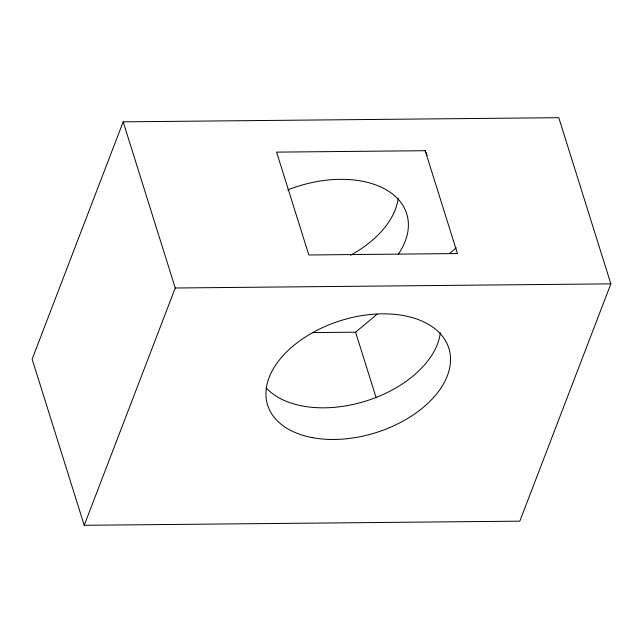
<?xml version="1.0" encoding="UTF-8"?>
<svg xmlns="http://www.w3.org/2000/svg" width="643" height="643" viewBox="0 0 643 643"><rect width="100%" height="100%" fill="white"/><g stroke="black" fill="none" stroke-linecap="round" stroke-linejoin="round"><path stroke-width="0.96" d="M123.175 121.84L32.15 359.148L84.217 525.307L519.825 521.16L610.85 283.852L558.783 117.693L123.175 121.84L175.25 288L84.217 525.307M312.418 332.592L355.595 332.182L377.111 314.146M449.336 253.615L456.249 247.82M425.2 150.711L276.586 152.126L308.825 254.982L457.438 253.567L425.2 150.711L427.217 155.301M175.25 288L610.85 283.852M355.595 332.182L376.187 397.896M440.342 332.616A94.963 58.722 -17.4 0 1 366.365 400.894A94.963 58.722 -17.4 0 1 266.138 387.842M287.799 189.918A94.963 58.722 -17.4 0 1 386.355 189.862A94.963 58.722 -17.4 0 1 398.339 254.226M398.186 198.108A94.963 58.722 -17.4 0 1 350.467 255.247M311.911 437.553A94.963 58.722 -17.4 0 0 450.542 359.582A94.963 58.722 -17.4 0 0 312.281 332.841A94.963 58.722 -17.4 0 0 311.911 437.553"/></g></svg>
